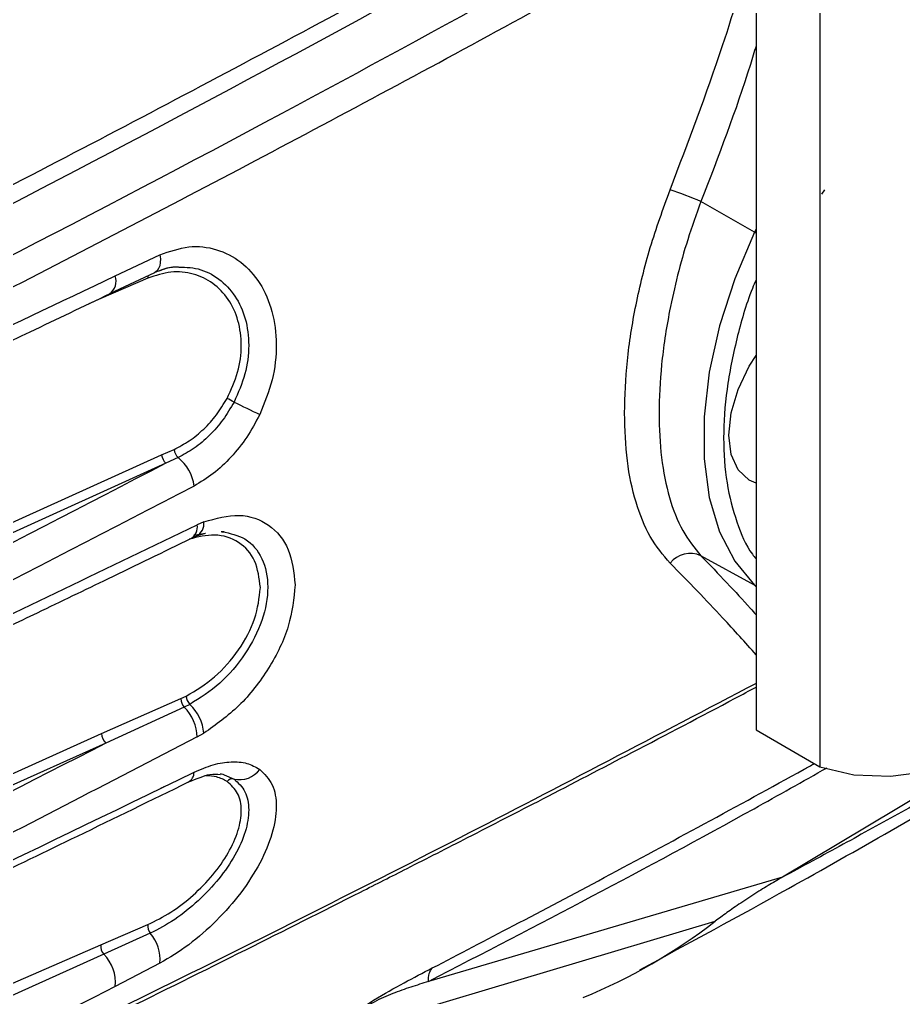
# Model space of a CAD drawing. Extents: x 7 to 113, y 1 to 87.
# Drawn here: x 18.142 to 19.984, y 4.51 to 6.548 of the extents above; entities that cross this region are included whole.
import ezdxf

# ---------------------------------------------------------------- set-up
doc = ezdxf.new("R2010")
doc.units = 0
doc.header["$MEASUREMENT"] = 0
doc.layers.add('OBJECT', color=7, linetype='CONTINUOUS')

msp = doc.modelspace()

# ---------------------------------------------------------------- linework, layer by layer
at = {"layer": 'OBJECT'}
for p, q in [((19.6766, 12.3943), (19.6766, 5.0677)), ((19.8096, 12.3175), (19.8096, 4.991)), ((19.8136, 6.1838), (19.8197, 6.1933)), ((19.6732, 6.1047), (19.5618, 6.1686)), ((19.6766, 6.112), (19.6732, 6.1047)), ((19.6766, 6.1028), (19.6732, 6.1047)), ((18.3412, 6.0136), (18.4345, 6.0576)), ((18.3302, 5.9767), (18.4237, 6.0209)), ((18.4093, 6.0091), (18.3112, 5.9663)), ((18.3112, 5.9663), (18.2861, 5.9557)), ((18.438, 5.6407), (18.4638, 5.6523)), ((16.3674, 4.7061), (18.438, 5.6407)), ((18.4724, 5.6352), (18.4469, 5.6233)), ((18.4469, 5.6233), (16.3764, 4.6888)), ((18.5259, 5.5014), (18.5118, 5.4951)), ((18.5623, 5.4813), (18.5685, 5.4814)), ((18.5, 5.4671), (18.5106, 5.4719)), ((18.5042, 5.4732), (18.5293, 5.4774)), ((18.5106, 5.4719), (18.5293, 5.4774)), ((19.6732, 5.3693), (19.5618, 5.4305)), ((19.6766, 5.3678), (19.6732, 5.3693)), ((19.6732, 5.3693), (19.6766, 5.366)), ((18.478, 5.1329), (18.4893, 5.1382)), ((18.313, 5.06), (18.478, 5.1329)), ((18.4848, 5.115), (18.322, 5.0403)), ((18.4967, 5.1209), (18.4848, 5.115)), ((16.3784, 4.1909), (18.313, 5.06)), ((18.5118, 5.053), (18.5259, 5.0609)), ((19.6766, 5.0677), (19.8096, 4.991)), ((20.2283, 5.0585), (19.7317, 4.7609)), ((18.322, 5.0403), (16.3874, 4.171)), ((18.5686, 4.9742), (18.5888, 4.9654)), ((18.4418, 4.949), (18.4469, 4.9511)), ((18.438, 4.9471), (18.4366, 4.9465)), ((19.7317, 4.7609), (18.9938, 4.5435)), ((18.7701, 4.4242), (19.5915, 4.6691)), ((18.3112, 4.6199), (18.4093, 4.662)), ((18.4143, 4.644), (18.3173, 4.6005)), ((18.0948, 4.5257), (18.3112, 4.6199)), ((18.3173, 4.6005), (18.1035, 4.5039)), ((18.4345, 4.5817), (18.3412, 4.533)), ((18.9938, 4.5435), (18.9937, 4.5435))]:
    msp.add_line(p, q, dxfattribs=at)
at = {"layer": 'OBJECT', "flags": 128}
for points in [[(19.6732, 6.1047), (19.6321, 6.0074), (19.6006, 5.9096), (19.5792, 5.8132), (19.5684, 5.7203), (19.5684, 5.6328), (19.5792, 5.5523), (19.6006, 5.4807), (19.6321, 5.4193), (19.6732, 5.3693)], [(18.4345, 6.0576), (18.4354, 6.0494), (18.4352, 6.0417), (18.434, 6.0349), (18.4317, 6.0291), (18.4285, 6.0245), (18.4244, 6.0213), (18.4237, 6.0209)], [(19.6766, 5.5817), (19.6622, 5.5879), (19.6391, 5.6094), (19.6246, 5.6415), (19.6196, 5.6821), (19.6246, 5.7284), (19.6391, 5.7772), (19.6622, 5.8253), (19.6766, 5.8482)], [(19.8096, 4.991), (19.8805, 4.9743), (19.957, 4.9712), (20.0379, 4.9818), (20.122, 5.0061), (20.2081, 5.0435), (20.2949, 5.0936), (20.381, 5.1555), (20.4651, 5.2285), (20.546, 5.3112), (20.6225, 5.4026), (20.6934, 5.5013)]]:
    msp.add_lwpolyline(points, dxfattribs=at)
at = {"layer": 'OBJECT'}
for centre, radius, start, end in [((19.2943, 5.56), 0.6647, 66.2701, 72.2065), ((18.3117, 6.0025), 0.0314, 303.7295, 20.6379), ((18.4263, 6.0122), 0.0172, 173.6529, 190.27), ((18.3026, 5.2345), 0.5904, 61.003, 62.5876), ((25.266, 19.4263), 15.2185, 243.9754, 244.19972), ((18.4911, 5.6553), 0.0275, 186.2695, 227.0522), ((18.4651, 5.6437), 0.0273, 186.2972, 228.2305), ((18.4172, 5.5654), 0.089, 6.7591, 51.6737), ((18.4969, 5.4977), 0.0293, 297.5373, 7.1433), ((18.486, 5.4896), 0.0264, 299.1315, 11.9274), ((19.5391, 5.3831), 0.0525, 64.3881, 142.4548), ((18.5185, 5.1405), 0.0294, 184.6488, 222.1161), ((18.5051, 5.133), 0.0271, 180.2768, 221.6573), ((18.4241, 5.0517), 0.0877, 0.8239, 46.1661), ((18.4321, 5.0523), 0.0942, 5.2108, 46.6737), ((18.3398, 5.0604), 0.0268, 180.8628, 228.3891), ((18.4831, 4.979), 0.0224, 297.7434, 0.9938), ((18.6006, 5.0152), 0.0512, 256.6337, 324.6399), ((18.5857, 4.9515), 0.0143, 77.4603, 142.3483), ((18.8755, 5.5916), 1.1677, 292.1903, 307.8204), ((18.4344, 4.6592), 0.0252, 173.7326, 217.1561), ((18.3534, 4.5898), 0.0815, 354.2928, 41.6626), ((18.3366, 4.6171), 0.0255, 173.7671, 220.7985), ((18.2592, 4.5419), 0.0824, 353.7725, 45.2393)]:
    msp.add_arc(centre, radius, start, end, dxfattribs=at)
for points, knots in [([(16.2592, 5.2848), (16.4517, 5.3755), (16.8435, 5.56), (17.4321, 5.8489), (18.0175, 6.1452), (18.5943, 6.4473), (19.1453, 6.7443), (19.5034, 6.9455), (19.6766, 7.0429)], [0, 0, 0, 0, 0.1629055, 0.3317197, 0.5064476, 0.6730341, 0.8417969, 1, 1, 1, 1]), ([(19.6766, 7.0045), (19.3253, 6.809), (18.6019, 6.4066), (17.4682, 5.8231), (16.6735, 5.445), (16.2765, 5.2561)], [0, 0, 0, 0, 0.320958, 0.660773, 1, 1, 1, 1]), ([(16.299, 5.1637), (16.7046, 5.3563), (17.5162, 5.7418), (18.642, 6.3199), (19.3492, 6.7128), (19.6766, 6.8948)], [0, 0, 0, 0, 0.349093, 0.698645, 1, 1, 1, 1]), ([(16.3296, 5.1115), (16.5185, 5.2001), (16.9028, 5.3804), (17.4797, 5.6621), (18.0535, 5.9509), (18.6193, 6.2452), (19.1584, 6.5338), (19.5083, 6.7287), (19.6766, 6.8225)], [0, 0, 0, 0, 0.163498, 0.332589, 0.507278, 0.674243, 0.843354, 1, 1, 1, 1]), ([(19.4974, 6.193), (19.5353, 6.2928), (19.6009, 6.4657), (19.6541, 6.6431), (19.6766, 6.7181)], [0, 0, 0, 0, 0.5772214, 1, 1, 1, 1]), ([(19.6766, 6.4927), (19.6727, 6.4799), (19.6393, 6.3701), (19.5981, 6.2631), (19.5618, 6.1686)], [0, 0, 0, 0, 0.117018, 1, 1, 1, 1]), ([(19.4024, 5.7279), (19.4036, 5.7636), (19.4059, 5.8353), (19.4248, 5.9525), (19.4538, 6.073), (19.4829, 6.153), (19.4974, 6.193)], [0, 0, 0, 0, 0.249549, 0.499968, 0.749833, 1, 1, 1, 1]), ([(19.5618, 6.1686), (19.5522, 6.1421), (19.5338, 6.0911), (19.5124, 6.0147), (19.4926, 5.927), (19.4781, 5.8292), (19.4727, 5.7262), (19.478, 5.6324), (19.4945, 5.5501), (19.5215, 5.4802), (19.5484, 5.4471), (19.5618, 5.4305)], [0, 0, 0, 0, 0.0871593, 0.1683777, 0.2498715, 0.3771973, 0.4995656, 0.6219989, 0.7493523, 0.8747814, 1, 1, 1, 1]), ([(18.4345, 6.0576), (18.4546, 6.0647), (18.4946, 6.0787), (18.5533, 6.0715), (18.6046, 6.0451), (18.6448, 6.0003), (18.6707, 5.9411), (18.6796, 5.8717), (18.6717, 5.7969), (18.6521, 5.7489), (18.6424, 5.7248)], [0, 0, 0, 0, 0.125399, 0.250033, 0.374937, 0.500007, 0.625107, 0.75017, 0.875155, 1, 1, 1, 1]), ([(18.4234, 6.0208), (18.4316, 6.0242), (18.4479, 6.0309), (18.4644, 6.0324), (18.4726, 6.0331)], [0, 0, 0, 0, 0.500585, 1, 1, 1, 1]), ([(18.4329, 6.0242), (18.4438, 6.0287), (18.4558, 6.0337), (18.4672, 6.0325), (18.4682, 6.0324)], [0, 0, 0, 0, 0.912322, 1, 1, 1, 1]), ([(18.4682, 6.0324), (18.4838, 6.032), (18.516, 6.0314), (18.5585, 6.0093), (18.5926, 5.9736), (18.6145, 5.9257), (18.6218, 5.8695), (18.6145, 5.8088), (18.5974, 5.7702), (18.5888, 5.7509)], [0, 0, 0, 0, 0.135537, 0.279645, 0.423505, 0.567298, 0.711235, 0.855462, 1, 1, 1, 1]), ([(16.3318, 5.1025), (16.5465, 5.1955), (16.9886, 5.3869), (17.659, 5.6904), (18.1098, 5.9039), (18.3412, 6.0136)], [0, 0, 0, 0, 0.315, 0.648332, 1, 1, 1, 1]), ([(18.5744, 5.7586), (18.5826, 5.7765), (18.5991, 5.8123), (18.6062, 5.8691), (18.5994, 5.9217), (18.5785, 5.9665), (18.546, 6.0002), (18.5047, 6.0198), (18.4576, 6.025), (18.4254, 6.0144), (18.4093, 6.0091)], [0, 0, 0, 0, 0.1248514, 0.2496703, 0.374509, 0.4994319, 0.6244738, 0.749587, 0.8746189, 1, 1, 1, 1]), ([(19.6766, 6.0056), (19.674, 5.9996), (19.6567, 5.9587), (19.6349, 5.8813), (19.6136, 5.7761), (19.6068, 5.6747), (19.6136, 5.5811), (19.6349, 5.5005), (19.6567, 5.4482), (19.674, 5.4274), (19.6766, 5.4243)], [0, 0, 0, 0, 0.0268709, 0.1810548, 0.3394352, 0.5, 0.6605648, 0.8189452, 0.9731291, 1, 1, 1, 1]), ([(16.3216, 5.0643), (16.3843, 5.0913), (16.4967, 5.1398), (16.6454, 5.2046), (16.7609, 5.2552), (16.8567, 5.2975), (17.0365, 5.3773), (17.2628, 5.4789), (17.5282, 5.6), (17.6965, 5.6777), (17.8197, 5.7351), (17.9126, 5.7785), (18.0301, 5.8338), (18.1724, 5.9012), (18.2751, 5.9503), (18.3306, 5.9769)], [0, 0, 0, 0, 0.091691, 0.164514, 0.218476, 0.261777, 0.30597, 0.484367, 0.5981, 0.703041, 0.737311, 0.783982, 0.843319, 0.915324, 1, 1, 1, 1]), ([(18.4638, 5.6523), (18.4745, 5.6578), (18.4961, 5.6689), (18.5261, 5.6938), (18.5533, 5.7236), (18.5673, 5.7469), (18.5744, 5.7586)], [0, 0, 0, 0, 0.249686, 0.500038, 0.748854, 1, 1, 1, 1]), ([(18.5888, 5.7509), (18.5814, 5.7382), (18.5667, 5.713), (18.5381, 5.6807), (18.5065, 5.6535), (18.4837, 5.6413), (18.4724, 5.6352)], [0, 0, 0, 0, 0.2510338, 0.4998421, 0.7502371, 1, 1, 1, 1]), ([(19.4974, 5.4152), (19.4829, 5.4325), (19.4538, 5.4672), (19.4248, 5.5403), (19.4059, 5.6262), (19.4036, 5.6939), (19.4024, 5.7279)], [0, 0, 0, 0, 0.250229, 0.500882, 0.749824, 1, 1, 1, 1]), ([(18.6424, 5.7248), (18.6338, 5.7088), (18.6167, 5.6768), (18.5832, 5.6353), (18.5459, 5.6), (18.519, 5.5839), (18.5055, 5.5759)], [0, 0, 0, 0, 0.251427, 0.50031, 0.75055, 1, 1, 1, 1]), ([(18.4469, 5.6233), (18.1099, 5.4487), (17.4358, 5.0994), (16.7389, 4.7664), (16.3903, 4.5999)], [0, 0, 0, 0, 0.499931, 1, 1, 1, 1]), ([(18.5055, 5.5759), (18.1619, 5.3976), (17.4793, 5.0433), (16.7733, 4.706), (16.4226, 4.5384)], [0, 0, 0, 0, 0.50338, 1, 1, 1, 1]), ([(18.5259, 5.5014), (18.551, 5.5083), (18.6012, 5.5221), (18.6638, 5.4986), (18.7076, 5.4478), (18.7133, 5.3959), (18.7162, 5.3699)], [0, 0, 0, 0, 0.250566, 0.500351, 0.750175, 1, 1, 1, 1]), ([(16.4232, 4.5318), (16.5861, 4.6034), (16.9217, 4.7509), (17.4327, 4.9832), (17.9671, 5.2319), (18.3271, 5.4059), (18.5118, 5.4951)], [0, 0, 0, 0, 0.22962, 0.472827, 0.72962, 1, 1, 1, 1]), ([(16.4118, 4.5032), (16.477, 4.5317), (16.5939, 4.5829), (16.7485, 4.6514), (16.8686, 4.705), (16.9682, 4.7497), (17.1551, 4.8339), (17.3903, 4.9413), (17.6663, 5.0692), (17.8412, 5.1513), (17.9693, 5.2119), (18.0658, 5.2577), (18.188, 5.3161), (18.3358, 5.3872), (18.4425, 5.4391), (18.5002, 5.4672)], [0, 0, 0, 0, 0.09169, 0.164513, 0.218477, 0.261778, 0.305972, 0.48437, 0.598102, 0.703044, 0.737312, 0.783982, 0.843318, 0.915323, 1, 1, 1, 1]), ([(18.6437, 5.3642), (18.6413, 5.3839), (18.6366, 5.4232), (18.6006, 5.4615), (18.5516, 5.4788), (18.5133, 5.4695), (18.4952, 5.4652)], [0, 0, 0, 0, 0.255711, 0.511802, 0.768375, 1, 1, 1, 1]), ([(18.5637, 5.4808), (18.5806, 5.4773), (18.616, 5.4699), (18.6504, 5.4272), (18.6634, 5.3669), (18.6505, 5.2957), (18.6143, 5.2248), (18.5605, 5.1611), (18.518, 5.1343), (18.4967, 5.1209)], [0, 0, 0, 0, 0.1318821, 0.2764488, 0.4207996, 0.5651354, 0.7096775, 0.8546111, 1, 1, 1, 1]), ([(19.5618, 5.4305), (19.5981, 5.3929), (19.6393, 5.3502), (19.6727, 5.312), (19.6766, 5.3076)], [0, 0, 0, 0, 0.882983, 1, 1, 1, 1]), ([(19.6766, 5.2245), (19.6541, 5.2498), (19.6009, 5.3095), (19.5353, 5.3765), (19.4974, 5.4152)], [0, 0, 0, 0, 0.422778, 1, 1, 1, 1]), ([(18.4893, 5.1382), (18.5094, 5.1504), (18.5498, 5.1748), (18.6006, 5.2333), (18.6366, 5.2998), (18.6413, 5.3427), (18.6437, 5.3642)], [0, 0, 0, 0, 0.250681, 0.500935, 0.750645, 1, 1, 1, 1]), ([(18.7162, 5.3699), (18.7133, 5.3415), (18.7076, 5.2846), (18.6638, 5.1949), (18.6011, 5.114), (18.551, 5.0786), (18.5259, 5.0609)], [0, 0, 0, 0, 0.24993, 0.499886, 0.749919, 1, 1, 1, 1]), ([(16.3191, 3.5339), (16.4023, 3.5706), (16.5568, 3.6389), (16.7694, 3.7344), (16.946, 3.8144), (17.0895, 3.8801), (17.212, 3.9365), (17.3259, 3.9893), (17.5092, 4.0748), (17.7616, 4.1939), (18.0647, 4.3396), (18.3488, 4.4783), (18.6061, 4.6058), (18.8055, 4.7061), (18.9594, 4.7841), (19.0859, 4.8487), (19.2423, 4.9291), (19.4282, 5.0259), (19.5765, 5.1035), (19.6622, 5.1492), (19.6766, 5.1569)], [0, 0, 0, 0, 0.071655, 0.133072, 0.184261, 0.22523, 0.258397, 0.291507, 0.325145, 0.419722, 0.514664, 0.595221, 0.674581, 0.746977, 0.776419, 0.814924, 0.862775, 0.919976, 0.986531, 1, 1, 1, 1]), ([(19.6766, 5.1647), (19.4717, 5.0571), (19.0494, 4.8353), (18.3921, 4.506), (17.7088, 4.1753), (17.0208, 3.8543), (16.5569, 3.6478), (16.3296, 3.5466)], [0, 0, 0, 0, 0.190637, 0.392769, 0.598173, 0.803117, 1, 1, 1, 1]), ([(20.3467, 5.1038), (20.3079, 5.0815), (20.2269, 5.035), (20.1047, 4.9659), (19.9805, 4.8967), (19.8564, 4.8284), (19.7738, 4.7836), (19.7317, 4.7609)], [0, 0, 0, 0, 0.187145, 0.391348, 0.595125, 0.793954, 1, 1, 1, 1]), ([(18.5118, 5.053), (18.3271, 4.9572), (17.9671, 4.7704), (17.4327, 4.5032), (16.9217, 4.2537), (16.5861, 4.0953), (16.4232, 4.0184)], [0, 0, 0, 0, 0.27038, 0.527173, 0.77038, 1, 1, 1, 1]), ([(18.322, 5.0403), (18.005, 4.878), (17.3712, 4.5535), (16.7176, 4.2434), (16.3909, 4.0884)], [0, 0, 0, 0, 0.500229, 1, 1, 1, 1]), ([(18.5055, 4.9794), (18.5191, 4.9852), (18.546, 4.9969), (18.5834, 5.0025), (18.6168, 4.9999), (18.6338, 4.9903), (18.6424, 4.9856)], [0, 0, 0, 0, 0.250785, 0.500021, 0.750018, 1, 1, 1, 1]), ([(19.0019, 4.5717), (19.0583, 4.6011), (19.178, 4.6633), (19.367, 4.7633), (19.5688, 4.872), (19.7147, 4.9514), (19.7909, 4.9937), (19.798, 4.9977)], [0, 0, 0, 0, 0.211269, 0.448076, 0.710421, 0.972766, 1, 1, 1, 1]), ([(16.4226, 4.0124), (16.7733, 4.1686), (17.4793, 4.4831), (18.1619, 4.8132), (18.5055, 4.9794)], [0, 0, 0, 0, 0.49662, 1, 1, 1, 1]), ([(18.6424, 4.9856), (18.6521, 4.9759), (18.6717, 4.9565), (18.6796, 4.9086), (18.6707, 4.8522), (18.6448, 4.7904), (18.6046, 4.7279), (18.5533, 4.6694), (18.4946, 4.6175), (18.4546, 4.5936), (18.4345, 4.5817)], [0, 0, 0, 0, 0.124845, 0.24983, 0.374893, 0.499993, 0.625062, 0.749967, 0.874601, 1, 1, 1, 1]), ([(18.4942, 4.9595), (18.5104, 4.966), (18.5388, 4.9776), (18.5534, 4.9757), (18.5596, 4.9749)], [0, 0, 0, 0, 0.571024, 1, 1, 1, 1]), ([(18.5744, 4.9602), (18.5675, 4.964), (18.5547, 4.9709), (18.5379, 4.9717), (18.5302, 4.972)], [0, 0, 0, 0, 0.545514, 1, 1, 1, 1]), ([(18.5599, 4.9761), (18.5619, 4.976), (18.5652, 4.976), (18.5677, 4.9747), (18.5686, 4.9742)], [0, 0, 0, 0, 0.624605, 1, 1, 1, 1]), ([(18.9937, 4.5435), (19.2211, 4.6613), (19.5002, 4.8059), (19.7738, 4.9603), (19.8244, 4.9889)], [0, 0, 0, 0, 0.815067, 1, 1, 1, 1]), ([(19.4341, 4.5678), (19.5377, 4.6239), (19.7853, 4.758), (20.029, 4.899), (20.1708, 4.981)], [0, 0, 0, 0, 0.4184783, 1, 1, 1, 1]), ([(16.4114, 3.9923), (16.5019, 4.0322), (16.671, 4.1068), (16.9054, 4.212), (17.1037, 4.3019), (17.2673, 4.3768), (17.4059, 4.4408), (17.5314, 4.4991), (17.6544, 4.5566), (17.779, 4.6152), (17.9162, 4.6802), (18.0782, 4.7575), (18.2748, 4.8522), (18.4171, 4.9217), (18.4942, 4.9595)], [0, 0, 0, 0, 0.127673, 0.238652, 0.332946, 0.410559, 0.472851, 0.532128, 0.591338, 0.650482, 0.712496, 0.790612, 0.886445, 1, 1, 1, 1]), ([(18.4093, 4.662), (18.4254, 4.6699), (18.4574, 4.6859), (18.5045, 4.7226), (18.5459, 4.7651), (18.5784, 4.8113), (18.5993, 4.8579), (18.6062, 4.9009), (18.5991, 4.9378), (18.5827, 4.9527), (18.5744, 4.9602)], [0, 0, 0, 0, 0.124906, 0.249953, 0.375022, 0.500104, 0.625116, 0.749959, 0.874676, 1, 1, 1, 1]), ([(18.5888, 4.9654), (18.5974, 4.9574), (18.6146, 4.9415), (18.6218, 4.9022), (18.6145, 4.8563), (18.5926, 4.8066), (18.5585, 4.7569), (18.515, 4.7109), (18.4653, 4.6707), (18.4313, 4.6529), (18.4143, 4.644)], [0, 0, 0, 0, 0.1256654, 0.2503632, 0.3748706, 0.4993744, 0.6239874, 0.748872, 0.8742199, 1, 1, 1, 1]), ([(19.7317, 4.7609), (19.7289, 4.7593), (19.7217, 4.7553), (19.7043, 4.7452), (19.6774, 4.7287), (19.6448, 4.7072), (19.6137, 4.6857), (19.5991, 4.6748), (19.5915, 4.6691)], [0, 0, 0, 0, 0.0612938, 0.1579775, 0.3530257, 0.5689643, 0.7756011, 1, 1, 1, 1]), ([(18.7647, 4.4219), (18.7714, 4.4277), (18.7848, 4.4392), (18.8136, 4.4608), (18.8459, 4.4833), (18.891, 4.5119), (18.944, 4.5415), (18.9826, 4.5617), (19.0019, 4.5717)], [0, 0, 0, 0, 0.125023, 0.250261, 0.372599, 0.500558, 0.750171, 1, 1, 1, 1]), ([(18.9937, 4.5435), (18.9938, 4.5493), (18.9942, 4.561), (18.9993, 4.5682), (19.0019, 4.5717)], [0, 0, 0, 0, 0.499997, 1, 1, 1, 1]), ([(18.3412, 4.533), (18.1098, 4.4152), (17.659, 4.1856), (16.9886, 3.8594), (16.5465, 3.6533), (16.3318, 3.5532)], [0, 0, 0, 0, 0.351668, 0.685, 1, 1, 1, 1]), ([(18.9937, 4.5435), (18.9815, 4.5396), (18.957, 4.5319), (18.9203, 4.5193), (18.8845, 4.5035), (18.8545, 4.486), (18.8333, 4.4722), (18.8185, 4.4621), (18.8038, 4.4514), (18.7902, 4.4411), (18.7784, 4.4316), (18.7726, 4.4265), (18.7701, 4.4242)], [0, 0, 0, 0, 0.167655, 0.336418, 0.499288, 0.624455, 0.681335, 0.749952, 0.805262, 0.875044, 0.94588, 1, 1, 1, 1])]:
    msp.add_open_spline(points, degree=3, knots=knots, dxfattribs=at)

doc.saveas('drawing.dxf')
